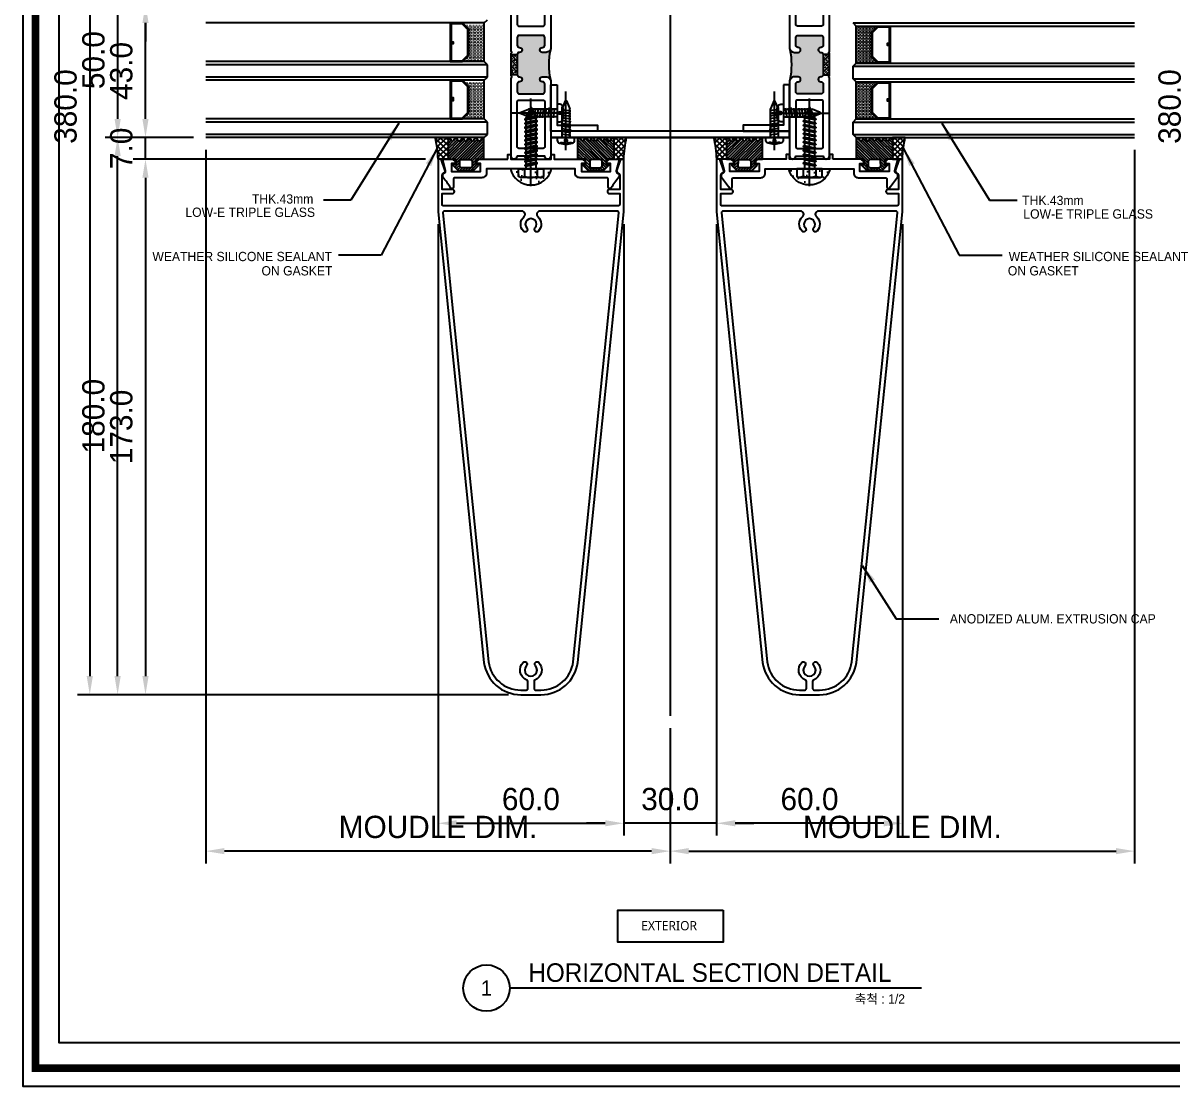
# Model space of a CAD drawing. Header units: millimetres. Extents: x 7297 to 60227, y -7497 to 19324.
# Drawn here: x 48490.3 to 48861.5, y 4641.2 to 4984.6 of the extents above; entities that cross this region are included whole.
import ezdxf
from ezdxf.enums import TextEntityAlignment as Align

# ---------------------------------------------------------------- set-up
doc = ezdxf.new("R2010")
doc.units = ezdxf.units.MM
for name, color, linetype in [('NS_COL_CYAN', 4, 'Continuous'), ('NS_COL_GREEN', 3, 'Continuous'), ('NS_COL_L-GREY', 8, 'Continuous'), ('NS_COL_RED', 1, 'Continuous'), ('NS_COL_WHITE', 7, 'Continuous'), ('NS_DIM', 1, 'Continuous'), ('NS_FORM', 7, 'Continuous'), ('NS_RIVET_SCREW', 1, 'Continuous'), ('NS_TEXT_TITLE', 141, 'Continuous')]:
    doc.layers.add(name, color=color, linetype=linetype)
doc.styles.add('Expo M', font='Expo M.ttf')
doc.styles.add('Gtx', font='', dxfattribs={"width": 0.9})
doc.styles.add('htw', font='')
doc.styles.get('Gtx').set_extended_font_data('Dotum')
doc.styles.get('htw').set_extended_font_data('NanumGothic')
doc.dimstyles.new('N-SPACE', dxfattribs={"dimscale": 4, "dimtxt": 1.8, "dimasz": 1.5, "dimexe": 1, "dimexo": 1, "dimgap": 1, "dimtad": 1, "dimtoh": 1, "dimdec": 1, "dimzin": 1, "dimdsep": 46, "dimtxsty": 'Expo M', "dimcen": 2, "dimclrd": 1, "dimclre": 1, "dimclrt": 2, "dimadec": 1, "dimazin": 0, "dimtfac": 1, "dimtdec": 1, "dimtix": 1, "dimtmove": 1, "dimatfit": 3, "dimfxl": 1, "dimtolj": 1, "dimtzin": 1, "dimarcsym": 0})
pattern_1 = [(225, (-394360.3939, 477984.9893), (0.8838834765, -0.8838834765), []), (315, (-394360.3939, 477984.9893), (0.8838834765, 0.8838834765), [])]
pattern_2 = [(360, (-1129450.6423, -1067154.9635), (0.238125, 0.47625), [0, -0.47625])]
pattern_3 = [(52.5, (66667.8417, 36682.118), (4.89413237, -0.16000313), [0, -3.8608, 0, -4.318, 0, -4.1275]), (82.5, (66667.842, 36682.118), (7.168251, 4.4952328), [0, -2.0828, 0, -3.4798, 0, -1.3335]), (122.5, (66667.8417, 36678.994), (0.01437185, 7.9099237), [0, -1.27, 0, -4.572, 0, -5.969]), (132.5, (66667.842, 36678.994), (2.2292932, 7.6355645), [0, -0.635, 0, -2.9972, 0, -3.429])]

# ---------------------------------------------------------------- blocks, each defined once
blk = doc.blocks.new('GASKET-11')
h = blk.add_hatch()
h.set_pattern_fill('ANSI31', color=256, scale=0.2, style=0)
h.set_pattern_definition([(135, (498.1268, -5375.5041), (0.449012806, 0.449012806), [])])
h.paths.add_polyline_path([(-5.79, 10.54), (-5.43, 10.76), (-5.18, 10.61), (-4.68, 9.76), (-4.34, 9.58), (-3.99, 9.75), (-3.49, 10.61), (-3.24, 10.76), (-2.99, 10.61), (-2.49, 9.76), (-2.15, 9.58), (-1.8, 9.75), (-1.3, 10.61), (-1.08, 10.76), (-0.83, 10.61), (-0.33, 9.76), (-0.01, 9.59), (0.32, 9.76), (0.82, 10.61), (1.07, 10.76), (1.29, 10.61), (1.79, 9.75), (2.14, 9.58), (2.48, 9.76), (2.98, 10.61), (3.23, 10.76), (3.48, 10.61), (3.98, 9.75), (4.33, 9.58), (4.67, 9.76), (5.17, 10.61), (5.42, 10.76), (5.78, 10.54), (5.78, 3.75), (4.2, 3.75), (3.64, 3.9), (3.3, 3.67), (3.3, 2), (4.1, 2), (4.1, 1.7), (2.69, 0.29), (2.08, 0), (-2.08, 0), (-2.67, 0.27), (-4.11, 1.7), (-4.11, 2), (-3.31, 2), (-3.31, 3.67), (-3.65, 3.9), (-4.21, 3.75), (-5.79, 3.75)])
h.paths.add_polyline_path([(-1.51, 3.6), (-1.99, 3.1), (-1.99, 1.42), (-1.53, 1), (1.54, 1), (2.01, 1.42), (2, 3.1), (1.82, 3.49), (1.5, 3.6)], flags=16)
blk.add_lwpolyline([(-4.11, 1.7), (-4.11, 2), (-3.31, 2), (-3.31, 3.67), (-3.65, 3.9), (-4.21, 3.75), (-5.79, 3.75), (-5.79, 10.54), (-5.43, 10.76), (-5.18, 10.61), (-4.68, 9.76), (-4.34, 9.58), (-3.99, 9.75), (-3.49, 10.61), (-3.24, 10.76), (-2.99, 10.61), (-2.49, 9.76), (-2.15, 9.58), (-1.8, 9.75), (-1.3, 10.61), (-1.08, 10.76), (-0.83, 10.61), (-0.33, 9.76), (-0.01, 9.59), (0.32, 9.76), (0.82, 10.61), (1.07, 10.76), (1.29, 10.61), (1.79, 9.75), (2.14, 9.58), (2.48, 9.76), (2.98, 10.61), (3.23, 10.76), (3.48, 10.61), (3.98, 9.75), (4.33, 9.58), (4.67, 9.76), (5.17, 10.61), (5.42, 10.76), (5.78, 10.54), (5.78, 3.75), (4.2, 3.75), (3.64, 3.9), (3.3, 3.67), (3.3, 2), (4.1, 2), (4.1, 1.7), (2.69, 0.29), (2.08, 0), (-2.08, 0), (-2.67, 0.27), (-4.11, 1.7)])
blk.add_lwpolyline([(1.54, 1), (2.01, 1.42), (2, 3.1), (1.82, 3.49), (1.82, 3.49), (1.5, 3.6), (-1.51, 3.6), (-1.99, 3.1), (-1.99, 1.42), (-1.53, 1)], close=True)
blk = doc.blocks.new('Screw_21')
for p, q in [((-2.8, 0), (25.6, 0)), ((2.8, 2.03), (0.38, 2.03)), ((3.71, 1.6), (2.8, 1.6)), ((3.87, 2), (4.58, -2)), ((4.02, 2), (4.73, -2)), ((5.07, 1.6), (4.21, 1.6)), ((5.23, 2), (5.94, -2)), ((5.38, 2), (6.09, -2)), ((6.43, 1.6), (5.57, 1.6)), ((6.59, 2), (7.3, -2)), ((6.74, 2), (7.45, -2)), ((7.79, 1.6), (6.93, 1.6)), ((7.95, 2), (8.66, -2)), ((8.1, 2), (8.81, -2)), ((9.15, 1.6), (8.29, 1.6)), ((9.31, 2), (10.01, -2)), ((9.46, 2), (10.16, -2)), ((10.51, 1.6), (9.65, 1.6)), ((10.67, 2), (11.37, -2)), ((10.82, 2), (11.52, -2)), ((11.87, 1.6), (11.01, 1.6)), ((12.03, 2), (12.73, -2)), ((12.18, 2), (12.88, -2)), ((13.22, 1.6), (12.37, 1.6)), ((13.39, 2), (14.09, -2)), ((13.54, 2), (14.24, -2)), ((14.58, 1.6), (13.72, 1.6)), ((14.75, 2), (15.45, -2)), ((14.9, 2), (15.6, -2)), ((15.94, 1.6), (15.08, 1.6)), ((16.11, 2), (16.81, -2)), ((16.26, 2), (16.96, -2)), ((17.3, 1.6), (16.44, 1.6)), ((17.46, 2), (18.17, -2)), ((17.61, 2), (18.32, -2)), ((18.66, 1.6), (17.8, 1.6)), ((18.82, 2), (19.53, -2)), ((18.97, 2), (19.68, -2)), ((22.8, 0), (19.16, 1.6)), ((22.8, 0), (19.84, -1.6)), ((20.26, 1.57), (20.81, -1.57)), ((20.41, 1.57), (20.96, -1.57)), ((2.8, -2.03), (0.38, -2.03)), ((4.39, -1.6), (2.8, -1.6)), ((5.75, -1.6), (4.89, -1.6)), ((7.11, -1.6), (6.25, -1.6)), ((8.47, -1.6), (7.61, -1.6)), ((9.83, -1.6), (8.97, -1.6)), ((11.19, -1.6), (10.33, -1.6)), ((12.55, -1.6), (11.69, -1.6)), ((13.9, -1.6), (13.05, -1.6)), ((15.26, -1.6), (14.4, -1.6)), ((16.62, -1.6), (15.76, -1.6)), ((17.98, -1.6), (17.12, -1.6)), ((19.34, -1.6), (18.48, -1.6))]:
    blk.add_line(p, q)
for points in [[(0, -3.4), (0, 3.4), (0.38, 4.05), (2.8, 4.05), (2.8, -4.05), (0.38, -4.05), (0, -3.4)], [(4.02, 2), (3.87, 2), (3.71, 1.6), (4.39, -1.6), (4.58, -2), (4.73, -2), (4.89, -1.6), (4.21, 1.6), (4.02, 2)], [(5.38, 2), (5.23, 2), (5.07, 1.6), (5.75, -1.6), (5.94, -2), (6.09, -2), (6.25, -1.6), (5.57, 1.6), (5.38, 2)], [(6.74, 2), (6.59, 2), (6.43, 1.6), (7.11, -1.6), (7.3, -2), (7.45, -2), (7.61, -1.6), (6.93, 1.6), (6.74, 2)], [(8.1, 2), (7.95, 2), (7.79, 1.6), (8.47, -1.6), (8.66, -2), (8.81, -2), (8.97, -1.6), (8.29, 1.6), (8.1, 2)], [(9.46, 2), (9.31, 2), (9.15, 1.6), (9.83, -1.6), (10.01, -2), (10.16, -2), (10.33, -1.6), (9.65, 1.6), (9.46, 2)], [(10.82, 2), (10.67, 2), (10.51, 1.6), (11.19, -1.6), (11.37, -2), (11.52, -2), (11.69, -1.6), (11.01, 1.6), (10.82, 2)], [(12.18, 2), (12.03, 2), (11.87, 1.6), (12.55, -1.6), (12.73, -2), (12.88, -2), (13.05, -1.6), (12.37, 1.6), (12.18, 2)], [(13.54, 2), (13.39, 2), (13.22, 1.6), (13.9, -1.6), (14.09, -2), (14.24, -2), (14.4, -1.6), (13.72, 1.6), (13.54, 2)], [(14.9, 2), (14.75, 2), (14.58, 1.6), (15.26, -1.6), (15.45, -2), (15.6, -2), (15.76, -1.6), (15.08, 1.6), (14.9, 2)], [(16.26, 2), (16.11, 2), (15.94, 1.6), (16.62, -1.6), (16.81, -2), (16.96, -2), (17.12, -1.6), (16.44, 1.6), (16.26, 2)], [(17.61, 2), (17.46, 2), (17.3, 1.6), (17.98, -1.6), (18.17, -2), (18.32, -2), (18.48, -1.6), (17.8, 1.6), (17.61, 2)], [(18.97, 2), (18.82, 2), (18.66, 1.6), (19.34, -1.6), (19.53, -2), (19.68, -2), (19.84, -1.6), (19.16, 1.6), (18.97, 2)], [(20.41, 1.57), (20.26, 1.57), (20.17, 1.17), (20.66, -1.17), (20.81, -1.57), (20.96, -1.57), (21.06, -1.17), (20.56, 1.17), (20.41, 1.57)]]:
    blk.add_lwpolyline(points)
for centre, radius, start, end in [((2.71, 3.4), 2.71, 179.9947, 210.5371), ((5.65, 0), 5.65, 159.0019, 200.9981), ((2.71, -3.4), 2.71, 149.4629, 180.0053)]:
    blk.add_arc(centre, radius, start, end)
blk = doc.blocks.new('*D483')
at = {"layer": 'NS_DIM', "color": 1, "lineweight": -2, "transparency": 16777216}
for p, q in [((48545.4, 4997.56), (48516.9, 4997.56)), ((48520.9, 4991.56), (48520.9, 4953.56)), ((48545.4, 4947.56), (48516.9, 4947.56))]:
    blk.add_line(p, q, dxfattribs=at)
at = {"layer": 'NS_DIM', "color": 1, "transparency": 16777216}
for points in [[(48519.9, 4991.56), (48521.9, 4991.56), (48520.9, 4997.56)], [(48519.9, 4953.56), (48521.9, 4953.56), (48520.9, 4947.56)]]:
    blk.add_solid(points, dxfattribs=at)
at = {"layer": 'NS_DIM', "color": 2, "transparency": 16777216, "insert": (48513.12, 4972.56), "char_height": 7.2, "attachment_point": 5, "rotation": 90, "style": 'Expo M'}
blk.add_mtext('\\A1;50.0', dxfattribs=at)
blk = doc.blocks.new('*D482')
at = {"layer": 'NS_DIM', "color": 1, "lineweight": -2, "transparency": 16777216}
for p, q in [((48529.9, 5003.56), (48529.9, 5009.56)), ((48545.4, 4997.56), (48525.9, 4997.56)), ((48529.9, 4997.56), (48529.9, 4990.56)), ((48545.4, 4990.56), (48525.9, 4990.56)), ((48529.9, 4984.56), (48529.9, 4978.56))]:
    blk.add_line(p, q, dxfattribs=at)
at = {"layer": 'NS_DIM', "color": 1, "transparency": 16777216}
for points in [[(48528.9, 5003.56), (48530.9, 5003.56), (48529.9, 4997.56)], [(48528.9, 4984.56), (48530.9, 4984.56), (48529.9, 4990.56)]]:
    blk.add_solid(points, dxfattribs=at)
at = {"layer": 'NS_DIM', "color": 2, "transparency": 16777216, "insert": (48522.12, 4994.06), "char_height": 7.2, "attachment_point": 5, "rotation": 90, "style": 'Expo M'}
blk.add_mtext('\\A1;7.0', dxfattribs=at)
blk = doc.blocks.new('*D478')
at = {"layer": 'NS_DIM', "color": 1, "lineweight": -2, "transparency": 16777216}
for p, q in [((48529.9, 4953.56), (48529.9, 4959.56)), ((48545.4, 4947.56), (48525.9, 4947.56)), ((48529.9, 4940.56), (48529.9, 4947.56)), ((48620.4, 4940.56), (48525.9, 4940.56)), ((48529.9, 4934.56), (48529.9, 4928.56))]:
    blk.add_line(p, q, dxfattribs=at)
at = {"layer": 'NS_DIM', "color": 1, "transparency": 16777216}
for points in [[(48528.9, 4953.56), (48530.9, 4953.56), (48529.9, 4947.56)], [(48528.9, 4934.56), (48530.9, 4934.56), (48529.9, 4940.56)]]:
    blk.add_solid(points, dxfattribs=at)
at = {"layer": 'NS_DIM', "color": 2, "transparency": 16777216, "insert": (48522.12, 4944.06), "char_height": 7.2, "attachment_point": 5, "rotation": 90, "style": 'Expo M'}
blk.add_mtext('\\A1;7.0', dxfattribs=at)
blk = doc.blocks.new('*D477')
at = {"layer": 'NS_DIM', "color": 1, "lineweight": -2, "transparency": 16777216}
for p, q in [((48545.4, 4990.56), (48525.9, 4990.56)), ((48529.9, 4953.56), (48529.9, 4984.56)), ((48545.4, 4947.56), (48525.9, 4947.56))]:
    blk.add_line(p, q, dxfattribs=at)
at = {"layer": 'NS_DIM', "color": 1, "transparency": 16777216}
for points in [[(48528.9, 4984.56), (48530.9, 4984.56), (48529.9, 4990.56)], [(48528.9, 4953.56), (48530.9, 4953.56), (48529.9, 4947.56)]]:
    blk.add_solid(points, dxfattribs=at)
at = {"layer": 'NS_DIM', "color": 2, "transparency": 16777216, "insert": (48522.12, 4969.06), "char_height": 7.2, "attachment_point": 5, "rotation": 90, "style": 'Expo M'}
blk.add_mtext('\\A1;43.0', dxfattribs=at)
blk = doc.blocks.new('*D476')
at = {"layer": 'NS_DIM', "color": 1, "lineweight": -2, "transparency": 16777216}
for p, q in [((48620.4, 4940.56), (48525.9, 4940.56)), ((48529.9, 4934.56), (48529.9, 4773.56)), ((48647.14, 4767.56), (48525.9, 4767.56))]:
    blk.add_line(p, q, dxfattribs=at)
at = {"layer": 'NS_DIM', "color": 1, "transparency": 16777216}
for points in [[(48528.9, 4934.56), (48530.9, 4934.56), (48529.9, 4940.56)], [(48528.9, 4773.56), (48530.9, 4773.56), (48529.9, 4767.56)]]:
    blk.add_solid(points, dxfattribs=at)
at = {"layer": 'NS_DIM', "color": 2, "transparency": 16777216, "insert": (48522.12, 4854.06), "char_height": 7.2, "attachment_point": 5, "rotation": 90, "style": 'Expo M'}
blk.add_mtext('\\A1;173.0', dxfattribs=at)
blk = doc.blocks.new('*D475')
at = {"layer": 'NS_DIM', "color": 1, "lineweight": -2, "transparency": 16777216}
for p, q in [((48545.4, 4947.56), (48516.9, 4947.56)), ((48520.9, 4773.56), (48520.9, 4941.56)), ((48647.14, 4767.56), (48516.9, 4767.56))]:
    blk.add_line(p, q, dxfattribs=at)
at = {"layer": 'NS_DIM', "color": 1, "transparency": 16777216}
for points in [[(48519.9, 4941.56), (48521.9, 4941.56), (48520.9, 4947.56)], [(48519.9, 4773.56), (48521.9, 4773.56), (48520.9, 4767.56)]]:
    blk.add_solid(points, dxfattribs=at)
at = {"layer": 'NS_DIM', "color": 2, "transparency": 16777216, "insert": (48513.11, 4857.56), "char_height": 7.2, "attachment_point": 5, "rotation": 90, "style": 'Expo M'}
blk.add_mtext('\\A1;180.0', dxfattribs=at)
blk = doc.blocks.new('*D474')
at = {"layer": 'NS_DIM', "color": 1, "lineweight": -2, "transparency": 16777216}
for p, q in [((48665.4, 5147.56), (48507.9, 5147.56)), ((48511.9, 5141.56), (48511.9, 4773.56)), ((48647.14, 4767.56), (48507.9, 4767.56))]:
    blk.add_line(p, q, dxfattribs=at)
at = {"layer": 'NS_DIM', "color": 1, "transparency": 16777216}
for points in [[(48510.9, 5141.56), (48512.9, 5141.56), (48511.9, 5147.56)], [(48510.9, 4773.56), (48512.9, 4773.56), (48511.9, 4767.56)]]:
    blk.add_solid(points, dxfattribs=at)
at = {"layer": 'NS_DIM', "color": 2, "transparency": 16777216, "insert": (48504.11, 4957.56), "char_height": 7.2, "attachment_point": 5, "rotation": 90, "style": 'Expo M'}
blk.add_mtext('\\A1;380.0', dxfattribs=at)
blk = doc.blocks.new('*D471')
at = {"layer": 'NS_DIM', "color": 1, "lineweight": -2, "transparency": 16777216}
for p, q in [((48624.4, 4919.56), (48624.4, 4722.03)), ((48684.4, 4919.56), (48684.4, 4722.03)), ((48630.4, 4726.03), (48678.4, 4726.03))]:
    blk.add_line(p, q, dxfattribs=at)
at = {"layer": 'NS_DIM', "color": 1, "transparency": 16777216}
for points in [[(48630.4, 4727.03), (48630.4, 4725.03), (48624.4, 4726.03)], [(48678.4, 4727.03), (48678.4, 4725.03), (48684.4, 4726.03)]]:
    blk.add_solid(points, dxfattribs=at)
at = {"layer": 'NS_DIM', "color": 2, "transparency": 16777216, "insert": (48654.4, 4733.81), "char_height": 7.2, "attachment_point": 5, "style": 'Expo M'}
blk.add_mtext('\\A1;60.0', dxfattribs=at)
blk = doc.blocks.new('*D470')
at = {"layer": 'NS_DIM', "color": 1, "lineweight": -2, "transparency": 16777216}
for p, q in [((48684.4, 4919.56), (48684.4, 4722.03)), ((48714.4, 4919.56), (48714.4, 4722.03)), ((48678.4, 4726.03), (48672.4, 4726.03)), ((48714.4, 4726.03), (48684.4, 4726.03)), ((48720.4, 4726.03), (48726.4, 4726.03))]:
    blk.add_line(p, q, dxfattribs=at)
at = {"layer": 'NS_DIM', "color": 1, "transparency": 16777216}
for points in [[(48678.4, 4727.03), (48678.4, 4725.03), (48684.4, 4726.03)], [(48720.4, 4727.03), (48720.4, 4725.03), (48714.4, 4726.03)]]:
    blk.add_solid(points, dxfattribs=at)
at = {"layer": 'NS_DIM', "color": 2, "transparency": 16777216, "insert": (48699.4, 4733.81), "char_height": 7.2, "attachment_point": 5, "style": 'Expo M'}
blk.add_mtext('\\A1;30.0', dxfattribs=at)
blk = doc.blocks.new('*D469')
at = {"layer": 'NS_DIM', "color": 1, "lineweight": -2, "transparency": 16777216}
for p, q in [((48714.4, 4919.56), (48714.4, 4722.03)), ((48774.4, 4919.56), (48774.4, 4722.03)), ((48768.4, 4726.03), (48720.4, 4726.03))]:
    blk.add_line(p, q, dxfattribs=at)
at = {"layer": 'NS_DIM', "color": 1, "transparency": 16777216}
for points in [[(48720.4, 4727.03), (48720.4, 4725.03), (48714.4, 4726.03)], [(48768.4, 4727.03), (48768.4, 4725.03), (48774.4, 4726.03)]]:
    blk.add_solid(points, dxfattribs=at)
at = {"layer": 'NS_DIM', "color": 2, "transparency": 16777216, "insert": (48744.4, 4733.81), "char_height": 7.2, "attachment_point": 5, "style": 'Expo M'}
blk.add_mtext('\\A1;60.0', dxfattribs=at)
blk = doc.blocks.new('*D468')
at = {"layer": 'NS_DIM', "color": 1, "lineweight": -2, "transparency": 16777216}
for p, q in [((48849.4, 4943.56), (48849.4, 4713.03)), ((48699.4, 4756.76), (48699.4, 4713.03)), ((48705.4, 4717.03), (48843.4, 4717.03))]:
    blk.add_line(p, q, dxfattribs=at)
at = {"layer": 'NS_DIM', "color": 1, "transparency": 16777216}
for points in [[(48705.4, 4718.03), (48705.4, 4716.03), (48699.4, 4717.03)], [(48843.4, 4718.03), (48843.4, 4716.03), (48849.4, 4717.03)]]:
    blk.add_solid(points, dxfattribs=at)
at = {"layer": 'NS_DIM', "color": 2, "transparency": 16777216, "insert": (48774.4, 4724.81), "char_height": 7.2, "attachment_point": 5, "style": 'Expo M'}
blk.add_mtext('\\A1;MOUDLE DIM.', dxfattribs=at)
blk = doc.blocks.new('*D467')
at = {"layer": 'NS_DIM', "color": 1, "lineweight": -2, "transparency": 16777216}
for p, q in [((48549.4, 4943.56), (48549.4, 4713.03)), ((48699.4, 4756.76), (48699.4, 4713.03)), ((48693.4, 4717.03), (48555.4, 4717.03))]:
    blk.add_line(p, q, dxfattribs=at)
at = {"layer": 'NS_DIM', "color": 1, "transparency": 16777216}
for points in [[(48555.4, 4718.03), (48555.4, 4716.03), (48549.4, 4717.03)], [(48693.4, 4718.03), (48693.4, 4716.03), (48699.4, 4717.03)]]:
    blk.add_solid(points, dxfattribs=at)
at = {"layer": 'NS_DIM', "color": 2, "transparency": 16777216, "insert": (48624.4, 4724.81), "char_height": 7.2, "attachment_point": 5, "style": 'Expo M'}
blk.add_mtext('\\A1;MOUDLE DIM.', dxfattribs=at)
blk = doc.blocks.new('*D455')
at = {"layer": 'NS_DIM', "color": 1, "lineweight": -2, "transparency": 16777216}
for p, q in [((49022.03, 5147.56), (48864.53, 5147.56)), ((48868.53, 5141.56), (48868.53, 4773.56)), ((49003.78, 4767.56), (48864.53, 4767.56))]:
    blk.add_line(p, q, dxfattribs=at)
at = {"layer": 'NS_DIM', "color": 1, "transparency": 16777216}
for points in [[(48867.53, 5141.56), (48869.53, 5141.56), (48868.53, 5147.56)], [(48867.53, 4773.56), (48869.53, 4773.56), (48868.53, 4767.56)]]:
    blk.add_solid(points, dxfattribs=at)
at = {"layer": 'NS_DIM', "color": 2, "transparency": 16777216, "insert": (48860.75, 4957.56), "char_height": 7.2, "attachment_point": 5, "rotation": 90, "style": 'Expo M'}
blk.add_mtext('\\A1;380.0', dxfattribs=at)
blk = doc.blocks.new('regerg')
for p, q in [((2563358.35, 383078.11, -58.73), (2563328.07, 383078.11, -58.73)), ((2563337.27, 383080.61, -58.73), (2563337.97, 383075.61, -58.73)), ((2563338.67, 383080.61, -58.73), (2563339.37, 383075.61, -58.73)), ((2563340.07, 383080.61, -58.73), (2563340.77, 383075.61, -58.73)), ((2563341.54, 383080.61, -58.73), (2563342.24, 383075.61, -58.73)), ((2563342.94, 383080.61, -58.73), (2563343.64, 383075.61, -58.73)), ((2563344.34, 383080.61, -58.73), (2563345.04, 383075.61, -58.73)), ((2563345.74, 383080.61, -58.73), (2563346.44, 383075.61, -58.73)), ((2563347.17, 383080.33, -58.73), (2563347.87, 383075.33, -58.73)), ((2563348.54, 383080.61, -58.73), (2563349.24, 383075.61, -58.73)), ((2563349.94, 383080.61, -58.73), (2563350.64, 383075.61, -58.73)), ((2563351.84, 383076.11, -58.73), (2563336.98, 383076.11, -58.73))]:
    blk.add_line(p, q)
at = {"elevation": -58.73}
blk.add_lwpolyline([(2563351.84, 383080.11), (2563336.98, 383080.11), (2563332.82, 383078.38, 0.668179), (2563332.82, 383077.83), (2563336.98, 383076.11)], format="xyb", dxfattribs=at)
blk.add_lwpolyline([(2563353.17, 383073.61), (2563351.84, 383073.61), (2563351.84, 383082.61), (2563353.17, 383082.61, -0.336479), (2563354.78, 383081.38, -0.138717), (2563354.78, 383074.83, -0.336479)], format="xyb", close=True, dxfattribs=at)
blk.add_lwpolyline([(2563354.78, 383081.38), (2563354.52, 383081.09), (2563354.4, 383080.77), (2563354.38, 383080.42), (2563354.42, 383080.07), (2563354.5, 383079.73), (2563354.59, 383079.42), (2563354.65, 383079.15), (2563354.66, 383078.95), (2563354.58, 383078.82), (2563354.43, 383078.76), (2563354.22, 383078.73), (2563353.98, 383078.74), (2563353.72, 383078.76), (2563353.45, 383078.77), (2563353.2, 383078.76), (2563352.98, 383078.71), (2563352.81, 383078.61), (2563352.68, 383078.47), (2563352.61, 383078.29), (2563352.58, 383078.11), (2563352.61, 383077.92), (2563352.68, 383077.75), (2563352.81, 383077.6), (2563352.98, 383077.5), (2563353.2, 383077.45), (2563353.45, 383077.44), (2563353.72, 383077.45), (2563353.98, 383077.47), (2563354.22, 383077.48), (2563354.43, 383077.46), (2563354.58, 383077.39), (2563354.66, 383077.26), (2563354.65, 383077.06), (2563354.59, 383076.79), (2563354.5, 383076.48), (2563354.42, 383076.14), (2563354.38, 383075.79), (2563354.4, 383075.44), (2563354.52, 383075.12), (2563354.78, 383074.83)])
blk = doc.blocks.new('AL-TEMPLATE')
at = {"color": 7, "ltscale": 2}
blk.add_lwpolyline([(1972.34, 1515.25), (1972.34, 921.25), (2812.34, 921.25), (2812.34, 1515.25)], close=True, dxfattribs=at)
at = {"color": 8, "const_width": 2.5}
blk.add_lwpolyline([(1976.34, 1509.45), (2808.34, 1509.45), (2808.34, 927.05), (1976.34, 927.05)], close=True, dxfattribs=at)
at = {"color": 9}
blk.add_lwpolyline([(1984.07, 1501.32), (2709.08, 1501.32), (2709.08, 935.18), (1984.07, 935.18)], close=True, dxfattribs=at)

msp = doc.modelspace()

# ---------------------------------------------------------------- hatches: boundary and pattern name
at = {"layer": 'NS_COL_L-GREY'}
h = msp.add_hatch(dxfattribs=at)
h.set_pattern_fill('DOTS', color=256, scale=0.3, style=0)
h.set_pattern_definition([(360, (-1129450.6423, -1067136.4635), (0.238125, 0.47625), [0, -0.47625])])
h.paths.add_polyline_path([(48639.34, 4984.06), (48632.34, 4984.06), (48634.34, 4982.06), (48634.34, 4974.06), (48632.34, 4972.06), (48639.34, 4972.06)])
h = msp.add_hatch(dxfattribs=at)
h.set_pattern_fill('DOTS', color=256, scale=0.3, style=0)
h.set_pattern_definition([(360, (-1129450.6423, -1067136.9635), (0.238125, 0.47625), [0, -0.47625])])
h.paths.add_polyline_path([(48759.46, 4983.56), (48766.46, 4983.56), (48764.46, 4981.56), (48764.46, 4973.56), (48766.46, 4971.56), (48759.46, 4971.56)])
h = msp.add_hatch(dxfattribs=at)
h.set_pattern_fill('DOTS', color=256, scale=0.3, style=0)
h.set_pattern_definition(pattern_2)
h.paths.add_polyline_path([(48639.34, 4965.56), (48632.34, 4965.56), (48634.34, 4963.56), (48634.34, 4955.56), (48632.34, 4953.56), (48639.34, 4953.56)])
h = msp.add_hatch(dxfattribs=at)
h.set_pattern_fill('DOTS', color=256, scale=0.3, style=0)
h.set_pattern_definition(pattern_2)
h.paths.add_polyline_path([(48759.46, 4965.56), (48766.46, 4965.56), (48764.46, 4963.56), (48764.46, 4955.56), (48766.46, 4953.56), (48759.46, 4953.56)])
h = msp.add_hatch(dxfattribs=at)
h.set_pattern_fill('ANSI37', color=256, scale=10, angle=180, style=0)
h.set_pattern_definition(pattern_1)
edge = h.paths.add_edge_path()
edge.add_line((48623.47, 4947.56), (48627.63, 4947.56))
edge.add_line((48627.63, 4947.56), (48627.63, 4940.56))
edge.add_line((48627.63, 4940.56), (48624.42, 4940.56))
edge.add_arc((48586.09, 4938.93), 38.36, 2.4239, 12.9901)
h = msp.add_hatch(dxfattribs=at)
h.set_pattern_fill('ANSI37', color=256, scale=10, angle=180, style=0)
h.set_pattern_definition(pattern_1)
edge = h.paths.add_edge_path()
edge.add_line((48685.33, 4947.56), (48681.16, 4947.56))
edge.add_line((48681.16, 4947.56), (48681.16, 4940.56))
edge.add_line((48681.16, 4940.56), (48684.38, 4940.56))
edge.add_arc((48722.7, 4938.93), 38.36, 167.0099, 177.5761, ccw=False)
h = msp.add_hatch(dxfattribs=at)
h.set_pattern_fill('ANSI37', color=256, scale=10, angle=180, style=0)
h.set_pattern_definition(pattern_1)
edge = h.paths.add_edge_path()
edge.add_line((48713.47, 4947.56), (48717.63, 4947.56))
edge.add_line((48717.63, 4947.56), (48717.63, 4940.56))
edge.add_line((48717.63, 4940.56), (48714.42, 4940.56))
edge.add_arc((48676.09, 4938.93), 38.36, 2.4239, 12.9901)
h = msp.add_hatch(dxfattribs=at)
h.set_pattern_fill('ANSI37', color=256, scale=10, angle=180, style=0)
h.set_pattern_definition(pattern_1)
edge = h.paths.add_edge_path()
edge.add_line((48775.33, 4947.56), (48771.16, 4947.56))
edge.add_line((48771.16, 4947.56), (48771.16, 4940.56))
edge.add_line((48771.16, 4940.56), (48774.38, 4940.56))
edge.add_arc((48812.7, 4938.93), 38.36, 167.0099, 177.5761, ccw=False)
h = msp.add_hatch(dxfattribs=at)
h.set_pattern_fill('AR-SAND', color=256, scale=0.1, angle=90, style=0)
h.set_pattern_definition(pattern_3)
edge = h.paths.add_edge_path()
edge.add_arc((48654.44, 4939.1), 6.88, 194.2336, 345.7664)
edge.add_line((48661.1, 4937.41), (48647.77, 4937.41))
h = msp.add_hatch(dxfattribs=at)
h.set_pattern_fill('AR-SAND', color=256, scale=0.1, angle=90, style=0)
h.set_pattern_definition(pattern_3)
edge = h.paths.add_edge_path()
edge.add_arc((48744.36, 4939.1), 6.88, 194.2336, 345.7664, ccw=False)
edge.add_line((48737.69, 4937.41), (48751.02, 4937.41))
at = {"layer": 'NS_COL_WHITE'}
h = msp.add_hatch(color=256, dxfattribs=at)
h.dxf.hatch_style = 1
h.paths.add_polyline_path([(48649.98, 4974.37, -0.414214), (48650.68, 4975.07), (48650.76, 4975.07, 1), (48650.76, 4976.64), (48650.68, 4976.64, -0.414214), (48649.98, 4977.34), (48649.98, 4979.86, -0.414214), (48650.68, 4980.56), (48658.16, 4980.56, -0.414214), (48658.86, 4979.86), (48658.86, 4977.34, -0.414214), (48658.16, 4976.64), (48658.07, 4976.64, 1), (48658.07, 4975.07), (48659.29, 4975.07, 0.278644), (48660.68, 4975.91, 0.112701), (48660.68, 4966.31, 0.278644), (48659.29, 4967.15), (48658.07, 4967.15, 1), (48658.07, 4965.58), (48658.16, 4965.58, -0.414214), (48658.86, 4964.88), (48658.86, 4962.36, -0.414214), (48658.16, 4961.66), (48650.68, 4961.66, -0.414214), (48649.98, 4962.36), (48649.98, 4964.88, -0.414214), (48650.68, 4965.58), (48650.76, 4965.58, 1), (48650.76, 4967.15), (48650.68, 4967.15, -0.414214), (48649.98, 4967.85)])
h = msp.add_hatch(color=256, dxfattribs=at)
h.dxf.hatch_style = 1
h.paths.add_polyline_path([(48748.82, 4974.37, 0.414214), (48748.12, 4975.07), (48748.03, 4975.07, -1), (48748.03, 4976.64), (48748.12, 4976.64, 0.414214), (48748.82, 4977.34), (48748.82, 4979.86, 0.414214), (48748.12, 4980.56), (48740.64, 4980.56, 0.414214), (48739.94, 4979.86), (48739.94, 4977.34, 0.414214), (48740.64, 4976.64), (48740.72, 4976.64, -1), (48740.72, 4975.07), (48739.51, 4975.07, -0.278644), (48738.12, 4975.91, -0.112701), (48738.12, 4966.31, -0.278644), (48739.51, 4967.15), (48740.72, 4967.15, -1), (48740.72, 4965.58), (48740.64, 4965.58, 0.414214), (48739.94, 4964.88), (48739.94, 4962.36, 0.414214), (48740.64, 4961.66), (48748.12, 4961.66, 0.414214), (48748.82, 4962.36), (48748.82, 4964.88, 0.414214), (48748.12, 4965.58), (48748.03, 4965.58, -1), (48748.03, 4967.15), (48748.12, 4967.15, 0.414214), (48748.82, 4967.85)])

# ---------------------------------------------------------------- linework, layer by layer
at = {"layer": 'NS_COL_CYAN'}
for p, q in [((48639.34, 4984.56), (48640.34, 4985.56)), ((48639.34, 4984.56), (48549.4, 4984.56)), ((48639.34, 4972.06), (48639.34, 4984.56)), ((48759.46, 4983.56), (48758.46, 4984.56)), ((48759.46, 4971.56), (48759.46, 4983.56)), ((48759.46, 4983.56), (48849.4, 4983.56)), ((48639.34, 4972.06), (48549.4, 4972.06)), ((48640.34, 4971.06), (48639.34, 4972.06)), ((48640.34, 4967.06), (48640.34, 4971.06)), ((48758.46, 4970.56), (48759.46, 4971.56)), ((48758.46, 4966.56), (48758.46, 4970.56)), ((48759.46, 4971.56), (48849.4, 4971.56)), ((48639.34, 4966.06), (48640.34, 4967.06)), ((48759.46, 4965.56), (48758.46, 4966.56)), ((48639.34, 4966.06), (48549.4, 4966.06)), ((48639.34, 4953.56), (48639.34, 4966.06)), ((48759.46, 4953.56), (48759.46, 4965.56)), ((48759.46, 4965.56), (48849.4, 4965.56)), ((48639.34, 4953.56), (48549.4, 4953.56)), ((48640.34, 4952.56), (48639.34, 4953.56)), ((48640.34, 4948.56), (48640.34, 4952.56)), ((48758.46, 4952.56), (48759.46, 4953.56)), ((48758.46, 4948.56), (48758.46, 4952.56)), ((48759.46, 4953.56), (48849.4, 4953.56)), ((48639.34, 4947.56), (48640.34, 4948.56)), ((48759.46, 4947.56), (48758.46, 4948.56)), ((48639.34, 4947.56), (48549.4, 4947.56)), ((48759.46, 4947.56), (48849.4, 4947.56))]:
    msp.add_line(p, q, dxfattribs=at)
for points in [[(48632.34, 4984.56), (48628.34, 4984.56), (48628.34, 4972.06), (48632.34, 4972.06), (48634.34, 4974.06), (48634.34, 4982.56)], [(48766.46, 4983.56), (48770.46, 4983.56), (48770.46, 4971.56), (48766.46, 4971.56), (48764.46, 4973.56), (48764.46, 4981.56)], [(48632.34, 4966.06), (48628.34, 4966.06), (48628.34, 4953.56), (48632.34, 4953.56), (48634.34, 4955.56), (48634.34, 4964.06)], [(48766.46, 4965.56), (48770.46, 4965.56), (48770.46, 4953.56), (48766.46, 4953.56), (48764.46, 4955.56), (48764.46, 4963.56)]]:
    msp.add_lwpolyline(points, close=True, dxfattribs=at)
for points in [[(48628.64, 4978.46), (48629.34, 4978.46), (48629.34, 4977.86), (48628.64, 4977.86), (48628.64, 4972.36), (48632.22, 4972.36), (48634.04, 4974.18), (48634.04, 4982.43), (48632.22, 4984.26), (48628.64, 4984.26), (48628.64, 4978.26), (48629.14, 4978.26), (48629.14, 4978.06), (48628.34, 4978.06)], [(48770.16, 4977.96), (48769.46, 4977.96), (48769.46, 4977.36), (48770.16, 4977.36), (48770.16, 4971.86), (48766.58, 4971.86), (48764.76, 4973.68), (48764.76, 4981.43), (48766.58, 4983.26), (48770.16, 4983.26), (48770.16, 4977.76), (48769.66, 4977.76), (48769.66, 4977.56), (48770.46, 4977.56)], [(48628.64, 4960.46), (48629.34, 4960.46), (48629.34, 4959.36), (48628.64, 4959.36), (48628.64, 4953.86), (48632.22, 4953.86), (48634.04, 4955.68), (48634.04, 4963.93), (48632.22, 4965.76), (48628.64, 4965.76), (48628.64, 4959.76), (48629.14, 4959.76), (48629.14, 4959.56), (48628.34, 4959.56)], [(48770.16, 4959.96), (48769.46, 4959.96), (48769.46, 4959.36), (48770.16, 4959.36), (48770.16, 4953.86), (48766.58, 4953.86), (48764.76, 4955.68), (48764.76, 4963.43), (48766.58, 4965.26), (48770.16, 4965.26), (48770.16, 4959.76), (48769.66, 4959.76), (48769.66, 4959.56), (48770.46, 4959.56)]]:
    msp.add_lwpolyline(points, dxfattribs=at)
at = {"layer": 'NS_COL_GREEN', "ltscale": 0.5}
for points in [[(48625.7, 4935.41, -0.331679), (48626.2, 4936.09, 0.331679), (48626.7, 4936.76), (48625.46, 4940.56), (48624.4, 4940.56), (48624.4, 4923.56), (48639.24, 4778.01, 0.37695), (48651.14, 4767.56), (48657.65, 4767.56, 0.376949), (48669.55, 4778.01), (48684.4, 4923.56), (48684.4, 4940.56), (48683.33, 4940.56), (48682.1, 4936.76, 0.331679), (48682.6, 4936.09, -0.331679), (48683.1, 4935.41), (48683.1, 4930.76), (48679.75, 4930.76, 1), (48679.75, 4929.46), (48683.1, 4929.46), (48683.1, 4925.96, -0.414214), (48682.6, 4925.46), (48626.2, 4925.46, -0.414214), (48625.7, 4925.96), (48625.7, 4929.46), (48629.05, 4929.46, 1.000019), (48629.05, 4930.76), (48625.7, 4930.76)], [(48715.7, 4935.41, -0.331679), (48716.2, 4936.09, 0.331679), (48716.7, 4936.76), (48715.46, 4940.56), (48714.4, 4940.56), (48714.4, 4923.56), (48729.24, 4778.01, 0.37695), (48741.14, 4767.56), (48747.65, 4767.56, 0.376949), (48759.55, 4778.01), (48774.4, 4923.56), (48774.4, 4940.56), (48773.33, 4940.56), (48772.1, 4936.76, 0.331679), (48772.6, 4936.09, -0.331679), (48773.1, 4935.41), (48773.1, 4930.76), (48769.75, 4930.76, 1), (48769.75, 4929.46), (48773.1, 4929.46), (48773.1, 4925.96, -0.414214), (48772.6, 4925.46), (48716.2, 4925.46, -0.414214), (48715.7, 4925.96), (48715.7, 4929.46), (48719.05, 4929.46, 1.000019), (48719.05, 4930.76), (48715.7, 4930.76)], [(48653.4, 4769.56), (48653.4, 4771.85, 0.305615), (48653.09, 4772.31, -0.532544), (48651.89, 4777.99, -1), (48652.96, 4776.95, 2.365798), (48655.83, 4776.95, -1), (48656.91, 4777.99, -0.532544), (48655.71, 4772.31, 0.305615), (48655.4, 4771.85), (48655.4, 4769.56, 0.414214), (48655.9, 4769.06), (48657.65, 4769.06, 0.376949), (48668.07, 4778.21), (48682.84, 4923.19, 0.452486), (48682.34, 4923.76), (48657.27, 4923.76, 0.687854), (48656.6, 4922.01, -0.419256), (48656.82, 4917.31, -1), (48655.72, 4918.33, 2.294112), (48653.08, 4918.33, -1), (48651.98, 4917.31, -0.419256), (48652.19, 4922.01, 0.687854), (48651.53, 4923.76), (48626.45, 4923.76, 0.452486), (48625.96, 4923.19), (48640.73, 4778.21, 0.37695), (48651.14, 4769.06), (48652.9, 4769.06, 0.414214)], [(48743.4, 4769.56), (48743.4, 4771.85, 0.305615), (48743.09, 4772.31, -0.532544), (48741.89, 4777.99, -1), (48742.96, 4776.95, 2.365798), (48745.83, 4776.95, -1), (48746.91, 4777.99, -0.532544), (48745.71, 4772.31, 0.305615), (48745.4, 4771.85), (48745.4, 4769.56, 0.414214), (48745.9, 4769.06), (48747.65, 4769.06, 0.376949), (48758.07, 4778.21), (48772.84, 4923.19, 0.452486), (48772.34, 4923.76), (48747.27, 4923.76, 0.687854), (48746.6, 4922.01, -0.419256), (48746.82, 4917.31, -1), (48745.72, 4918.33, 2.294112), (48743.08, 4918.33, -1), (48741.98, 4917.31, -0.419256), (48742.19, 4922.01, 0.687854), (48741.53, 4923.76), (48716.45, 4923.76, 0.452486), (48715.96, 4923.19), (48730.73, 4778.21, 0.37695), (48741.14, 4769.06), (48742.9, 4769.06, 0.414214)]]:
    msp.add_lwpolyline(points, format="xyb", close=True, dxfattribs=at)
at = {"layer": 'NS_COL_L-GREY'}
for p, q in [((48699.4, 5170.66), (48699.4, 4760.76)), ((48758.54, 4984.56), (48849.4, 4984.56)), ((48640.26, 4971.06), (48549.4, 4971.06)), ((48758.54, 4970.56), (48849.4, 4970.56)), ((48640.26, 4967.06), (48549.4, 4967.06)), ((48758.54, 4966.56), (48849.4, 4966.56)), ((48640.26, 4952.56), (48549.4, 4952.56)), ((48758.54, 4952.56), (48849.4, 4952.56)), ((48640.26, 4948.56), (48549.4, 4948.56)), ((48758.54, 4948.56), (48849.4, 4948.56)), ((48737.94, 4947.56), (48660.86, 4947.56))]:
    msp.add_line(p, q, dxfattribs=at)
for points in [[(48649.98, 4999.76), (48649.98, 4984.06, 0.414214), (48650.48, 4983.56), (48658.36, 4983.56, 0.414214), (48658.86, 4984.06), (48658.86, 4999.76, -0.414214)], [(48748.82, 4999.76), (48748.82, 4984.06, -0.414214), (48748.32, 4983.56), (48740.44, 4983.56, -0.414214), (48739.94, 4984.06), (48739.94, 4999.76, 0.414214)], [(48649.98, 4967.85, 0.414214), (48650.68, 4967.15), (48650.76, 4967.15, -1), (48650.76, 4965.58), (48650.68, 4965.58, 0.414214), (48649.98, 4964.88), (48649.98, 4962.36, 0.414214), (48650.68, 4961.66), (48658.16, 4961.66, 0.414214), (48658.86, 4962.36), (48658.86, 4964.88, 0.414214), (48658.16, 4965.58), (48658.07, 4965.58, -1), (48658.07, 4967.15), (48659.29, 4967.15, -0.414214), (48660.86, 4965.58), (48660.86, 4941.56, -1), (48658.86, 4941.56), (48649.98, 4941.56, -1), (48647.98, 4941.56), (48647.98, 4966.85), (48648.28, 4967.15), (48647.98, 4967.45), (48647.98, 4974.77), (48648.28, 4975.07), (48647.98, 4975.37), (48647.98, 4997.06, 0.414214)], [(48660.86, 4997.06), (48660.86, 4976.64, -0.414214), (48659.29, 4975.07), (48658.07, 4975.07, -1), (48658.07, 4976.64), (48658.16, 4976.64, 0.414214), (48658.86, 4977.34), (48658.86, 4979.86, 0.414214), (48658.16, 4980.56), (48650.68, 4980.56, 0.414214), (48649.98, 4979.86), (48649.98, 4977.34, 0.414214), (48650.68, 4976.64), (48650.76, 4976.64, -1), (48650.76, 4975.07), (48650.68, 4975.07, 0.414214), (48649.98, 4974.37)], [(48748.82, 4967.85, -0.414214), (48748.12, 4967.15), (48748.03, 4967.15, 1), (48748.03, 4965.58), (48748.12, 4965.58, -0.414214), (48748.82, 4964.88), (48748.82, 4962.36, -0.414214), (48748.12, 4961.66), (48740.64, 4961.66, -0.414214), (48739.94, 4962.36), (48739.94, 4964.88, -0.414214), (48740.64, 4965.58), (48740.72, 4965.58, 1), (48740.72, 4967.15), (48739.51, 4967.15, 0.414214), (48737.94, 4965.58), (48737.94, 4941.56, 1), (48739.94, 4941.56), (48748.82, 4941.56, 1), (48750.82, 4941.56), (48750.82, 4966.85), (48750.52, 4967.15), (48750.82, 4967.45), (48750.82, 4974.77), (48750.52, 4975.07), (48750.82, 4975.37), (48750.82, 4997.06, -0.414214)], [(48737.94, 4997.06), (48737.94, 4976.64, 0.414214), (48739.51, 4975.07), (48740.72, 4975.07, 1), (48740.72, 4976.64), (48740.64, 4976.64, -0.414214), (48739.94, 4977.34), (48739.94, 4979.86, -0.414214), (48740.64, 4980.56), (48748.12, 4980.56, -0.414214), (48748.82, 4979.86), (48748.82, 4977.34, -0.414214), (48748.12, 4976.64), (48748.03, 4976.64, 1), (48748.03, 4975.07), (48748.12, 4975.07, -0.414214), (48748.82, 4974.37)]]:
    msp.add_lwpolyline(points, format="xyb", dxfattribs=at)
for points in [[(48662.86, 4964.56), (48662.86, 4951.56), (48675.86, 4951.56), (48675.86, 4949.56), (48660.86, 4949.56), (48660.86, 4964.56)], [(48735.94, 4964.56), (48735.94, 4951.56), (48722.94, 4951.56), (48722.94, 4949.56), (48737.94, 4949.56), (48737.94, 4964.56)], [(48660.86, 4947.56), (48737.94, 4947.56), (48737.94, 4949.56), (48660.86, 4949.56)]]:
    msp.add_lwpolyline(points, close=True, dxfattribs=at)
for points in [[(48650.48, 4944.06, -0.414214), (48649.98, 4944.56), (48649.98, 4959.16, -0.414214), (48650.48, 4959.66), (48658.36, 4959.66, -0.414214), (48658.86, 4959.16), (48658.86, 4944.56, -0.414214), (48658.36, 4944.06)], [(48748.32, 4944.06, 0.414214), (48748.82, 4944.56), (48748.82, 4959.16, 0.414214), (48748.32, 4959.66), (48740.44, 4959.66, 0.414214), (48739.94, 4959.16), (48739.94, 4944.56, 0.414214), (48740.44, 4944.06)], [(48623.47, 4947.56), (48627.63, 4947.56), (48627.63, 4940.56), (48624.42, 4940.56, 0.046136)], [(48685.33, 4947.56), (48681.16, 4947.56), (48681.16, 4940.56), (48684.38, 4940.56, -0.046136)], [(48713.47, 4947.56), (48717.63, 4947.56), (48717.63, 4940.56), (48714.42, 4940.56, 0.046136)], [(48775.33, 4947.56), (48771.16, 4947.56), (48771.16, 4940.56), (48774.38, 4940.56, -0.046136)], [(48646.9, 4940.56), (48646.9, 4942.06), (48647.9, 4942.06), (48647.9, 4940.56), (48654.4, 4940.56), (48660.9, 4940.56), (48660.9, 4942.06), (48661.9, 4942.06), (48661.9, 4940.56), (48671.1, 4940.56), (48671.9, 4939.76), (48671.9, 4939.16), (48670.7, 4939.16), (48670.7, 4936.56), (48680.1, 4936.56), (48680.1, 4939.16), (48678.9, 4939.16), (48678.9, 4939.76), (48679.7, 4940.56), (48682.7, 4940.56, -0.493145), (48682.89, 4940.3), (48681.96, 4936.81, 0.432834), (48682.42, 4936.07, -0.357159), (48682.9, 4935.48), (48682.9, 4934.86, -0.187376), (48682.85, 4934.72, 0.053191), (48680.33, 4931.3, -0.765442), (48679.4, 4931.56), (48679.4, 4934.06, 0.414214), (48678.9, 4934.56), (48670.2, 4934.56, -0.414214), (48668.7, 4936.06), (48668.7, 4937.41), (48654.65, 4937.41, 0.350781), (48654.4, 4937.61, 0.350781), (48654.15, 4937.41), (48640.1, 4937.41), (48640.1, 4936.06, -0.414214), (48638.6, 4934.56), (48629.9, 4934.56, 0.414214), (48629.4, 4934.06), (48629.4, 4931.56, -0.765442), (48628.47, 4931.3, 0.053191), (48625.95, 4934.72, -0.187376), (48625.9, 4934.86), (48625.9, 4935.48, -0.357159), (48626.38, 4936.07, 0.432834), (48626.84, 4936.81), (48625.91, 4940.3, -0.493145), (48626.1, 4940.56), (48629.1, 4940.56), (48629.9, 4939.76), (48629.9, 4939.16), (48628.7, 4939.16), (48628.7, 4936.56), (48638.1, 4936.56), (48638.1, 4939.16), (48636.9, 4939.16), (48636.9, 4939.76), (48637.7, 4940.56)], [(48751.9, 4940.56), (48751.9, 4942.06), (48750.9, 4942.06), (48750.9, 4940.56), (48744.4, 4940.56), (48737.9, 4940.56), (48737.9, 4942.06), (48736.9, 4942.06), (48736.9, 4940.56), (48727.7, 4940.56), (48726.9, 4939.76), (48726.9, 4939.16), (48728.1, 4939.16), (48728.1, 4936.56), (48718.7, 4936.56), (48718.7, 4939.16), (48719.9, 4939.16), (48719.9, 4939.76), (48719.1, 4940.56), (48716.1, 4940.56, 0.493145), (48715.91, 4940.3), (48716.84, 4936.81, -0.432834), (48716.38, 4936.07, 0.357159), (48715.9, 4935.48), (48715.9, 4934.86, 0.187376), (48715.95, 4934.72, -0.053191), (48718.47, 4931.3, 0.765442), (48719.4, 4931.56), (48719.4, 4934.06, -0.414214), (48719.9, 4934.56), (48728.6, 4934.56, 0.414214), (48730.1, 4936.06), (48730.1, 4937.41), (48744.15, 4937.41, -0.350781), (48744.4, 4937.61, -0.350781), (48744.65, 4937.41), (48758.7, 4937.41), (48758.7, 4936.06, 0.414214), (48760.2, 4934.56), (48768.9, 4934.56, -0.414214), (48769.4, 4934.06), (48769.4, 4931.56, 0.765442), (48770.33, 4931.3, -0.053191), (48772.85, 4934.72, 0.187376), (48772.9, 4934.86), (48772.9, 4935.48, 0.357159), (48772.42, 4936.07, -0.432834), (48771.96, 4936.81), (48772.89, 4940.3, 0.493145), (48772.7, 4940.56), (48769.7, 4940.56), (48768.9, 4939.76), (48768.9, 4939.16), (48770.1, 4939.16), (48770.1, 4936.56), (48760.7, 4936.56), (48760.7, 4939.16), (48761.9, 4939.16), (48761.9, 4939.76), (48761.1, 4940.56)], [(48647.77, 4937.41, 0.778008), (48661.1, 4937.41)], [(48751.02, 4937.41, -0.778008), (48737.69, 4937.41)]]:
    msp.add_lwpolyline(points, format="xyb", close=True, dxfattribs=at)
at = {"layer": 'NS_COL_RED'}
for p, q in [((48647.98, 4970.35), (48647.98, 4974.37)), ((48647.98, 4974.37), (48649.98, 4974.37)), ((48647.98, 4974.26), (48649.98, 4972.26)), ((48648.94, 4974.18), (48649.38, 4973.74)), ((48649.64, 4974.37), (48649.98, 4974.02)), ((48649.98, 4974.37), (48649.98, 4967.85)), ((48749.16, 4974.37), (48748.82, 4974.02)), ((48750.82, 4974.37), (48748.82, 4974.37)), ((48748.82, 4974.37), (48748.82, 4967.85)), ((48750.82, 4974.26), (48748.82, 4972.26)), ((48749.86, 4974.18), (48749.42, 4973.74)), ((48750.82, 4970.35), (48750.82, 4974.37)), ((48647.98, 4972.49), (48649.98, 4970.49)), ((48647.98, 4971.6), (48648.28, 4971.31)), ((48647.98, 4970.72), (48649.98, 4968.72)), ((48647.98, 4970.05), (48647.98, 4970.35)), ((48647.98, 4967.85), (48647.98, 4970.05)), ((48648.06, 4973.29), (48648.5, 4972.85)), ((48648.5, 4971.09), (48648.94, 4970.64)), ((48648.72, 4972.63), (48649.16, 4972.19)), ((48649.16, 4970.42), (48649.6, 4969.98)), ((48649.38, 4971.97), (48649.82, 4971.53)), ((48649.6, 4973.52), (48649.98, 4973.14)), ((48749.2, 4973.52), (48748.82, 4973.14)), ((48750.82, 4972.49), (48748.82, 4970.49)), ((48750.82, 4970.72), (48748.82, 4968.72)), ((48749.42, 4971.97), (48748.97, 4971.53)), ((48749.64, 4970.42), (48749.2, 4969.98)), ((48750.08, 4972.63), (48749.64, 4972.19)), ((48750.3, 4971.09), (48749.86, 4970.64)), ((48750.74, 4973.29), (48750.3, 4972.85)), ((48750.82, 4971.6), (48750.52, 4971.31)), ((48750.82, 4970.05), (48750.82, 4970.35)), ((48750.82, 4967.85), (48750.82, 4970.05)), ((48647.98, 4969.84), (48648.06, 4969.76)), ((48647.98, 4968.95), (48649.09, 4967.85)), ((48649.98, 4967.85), (48647.98, 4967.85)), ((48648.06, 4967.99), (48648.2, 4967.85)), ((48648.28, 4969.54), (48648.72, 4969.1)), ((48648.94, 4968.88), (48649.38, 4968.43)), ((48649.6, 4968.21), (48649.97, 4967.85)), ((48649.82, 4969.76), (48649.98, 4969.6)), ((48748.97, 4969.76), (48748.82, 4969.6)), ((48748.82, 4967.85), (48750.82, 4967.85)), ((48749.2, 4968.21), (48748.83, 4967.85)), ((48749.86, 4968.88), (48749.42, 4968.43)), ((48750.82, 4968.95), (48749.71, 4967.85)), ((48750.52, 4969.54), (48750.08, 4969.1)), ((48750.74, 4967.99), (48750.6, 4967.85)), ((48750.82, 4969.84), (48750.74, 4969.76))]:
    msp.add_line(p, q, dxfattribs=at)
at = {"layer": 'NS_COL_WHITE'}
for p, q in [((48649.98, 4974.37), (48649.98, 4967.85)), ((48748.82, 4974.37), (48748.82, 4967.85))]:
    msp.add_line(p, q, dxfattribs=at)
msp.add_lwpolyline([(48716.47, 4697.96), (48716.47, 4687.59), (48682.5, 4687.59), (48682.5, 4697.96)], close=True, dxfattribs=at)
for centre, start, end in [((48681.7, 4971.11), 167.1396, 192.8604), ((48717.1, 4971.11), 347.1396, 12.8604)]:
    msp.add_arc(centre, 21.56, start, end, dxfattribs=at)
at = {"layer": 'NS_FORM'}
msp.add_line((48780.59, 4672.8), (48647.56, 4672.8), dxfattribs=at)
msp.add_circle((48640.06, 4672.8), 7.5, dxfattribs=at)

# ---------------------------------------------------------------- block references
at = {"layer": 'NS_COL_WHITE', "xscale": -1}
for p in [(48633.41, 4936.81), (48723.41, 4936.81)]:
    msp.add_blockref('GASKET-11', p, dxfattribs=at)
at = {"layer": 'NS_COL_WHITE'}
for p in [(48675.38, 4936.81), (48765.38, 4936.81)]:
    msp.add_blockref('GASKET-11', p, dxfattribs=at)
at = {"layer": 'NS_FORM', "xscale": 0.9997134574936695, "yscale": 0.9997134574936695, "zscale": 0.9997134574936695}
msp.add_blockref('AL-TEMPLATE', (46518.56, 3720.17), dxfattribs=at)
at = {"layer": 'NS_RIVET_SCREW', "rotation": 90.00000000000001}
msp.add_blockref('Screw_21', (48654.4, 4934.61), dxfattribs=at)
at = {"layer": 'NS_RIVET_SCREW', "yscale": 0.625, "zscale": 0.625}
for p, xscale, rotation in [((288089.54, 1607042.45, 36.71), -0.625, 89.99999999999993), ((-190690.74, 1607042.45, 36.71), 0.625, 269.9999999999999), ((-1553432.04, 244379.29, 36.71), -0.625, 180), ((1650830.84, 244379.29, 36.71), 0.625, 180)]:
    msp.add_blockref('regerg', p, dxfattribs=dict(at, xscale=xscale, rotation=rotation))
at = {"layer": 'NS_RIVET_SCREW', "xscale": -1, "rotation": 270}
msp.add_blockref('Screw_21', (48744.4, 4934.61), dxfattribs=at)

# ---------------------------------------------------------------- texts
at = {"layer": 'NS_TEXT_TITLE'}
for s, height, style, p in [('THK.43mm', 3, 'Gtx', (48564.28, 4926.21)), ('THK.43mm', 3, 'Gtx', (48813.1, 4925.74)), ('LOW-E TRIPLE GLASS', 3, 'Gtx', (48542.8, 4921.92)), ('LOW-E TRIPLE GLASS', 3, 'Gtx', (48813.47, 4921.37)), ('EXTERIOR', 3, 'htw', (48690.03, 4691.45)), ('HORIZONTAL SECTION DETAIL', 6, 'Gtx', (48653.56, 4674.8))]:
    msp.add_text(s, height=height, rotation=360, dxfattribs=dict(at, style=style)).set_placement(p)
at = {"layer": 'NS_TEXT_TITLE', "style": 'Gtx'}
for s, p in [('WEATHER SILICONE SEALANT', (48561.14, 4909.12)), ('WEATHER SILICONE SEALANT', (48837.74, 4909.12)), ('ON GASKET', (48578.83, 4904.5)), ('ON GASKET', (48819.91, 4904.5)), ('ANODIZED ALUM. EXTRUSION CAP', (48822.98, 4792.08))]:
    msp.add_text(s, height=3, rotation=360, dxfattribs=at).set_placement(p, align=Align.MIDDLE_CENTER)
msp.add_text('1', height=5, rotation=360, dxfattribs=at).set_placement((48640.06, 4672.8), align=Align.MIDDLE)
msp.add_text('축척 : 1/2', height=3, rotation=360, dxfattribs=at).set_placement((48775.25, 4667.8), align=Align.RIGHT)

# ---------------------------------------------------------------- dimensions: what is measured, and where the dimension line sits
at = {"layer": 'NS_DIM'}
for base, p1, p2, angle, picture, middle in [((48511.9, 4767.56), (48669.4, 5147.56), (48651.14, 4767.56), 90, '*D474', (48504.11, 4957.56)), ((48868.53, 4767.56), (49026.03, 5147.56), (49007.78, 4767.56), 90, '*D455', (48860.75, 4957.56)), ((48529.9, 4990.56), (48549.4, 4997.56), (48549.4, 4990.56), 270, '*D482', (48522.12, 4994.06)), ((48520.9, 4947.56), (48549.4, 4997.56), (48549.4, 4947.56), 90, '*D483', (48513.12, 4972.56)), ((48529.9, 4990.56), (48549.4, 4947.56), (48549.4, 4990.56), 90, '*D477', (48522.12, 4969.06)), ((48529.9, 4947.56), (48624.4, 4940.56), (48549.4, 4947.56), 90, '*D478', (48522.12, 4944.06)), ((48520.9, 4947.56), (48651.14, 4767.56), (48549.4, 4947.56), 270, '*D475', (48513.11, 4857.56)), ((48529.9, 4767.56), (48624.4, 4940.56), (48651.14, 4767.56), 270, '*D476', (48522.12, 4854.06)), ((48684.4, 4726.03), (48714.4, 4923.56), (48684.4, 4923.56), 180, '*D470', (48699.4, 4733.81)), ((48714.4, 4726.03), (48774.4, 4923.56), (48714.4, 4923.56), 180, '*D469', (48744.4, 4733.81))]:
    dim = msp.add_linear_dim(base=base, p1=p1, p2=p2, angle=angle, dimstyle='N-SPACE', dxfattribs=at)
    dim.commit()
    dim.dimension.update_dxf_attribs({"geometry": picture, "text_midpoint": middle})
dim = msp.add_linear_dim(base=(48549.4, 4717.03), p1=(48699.4, 4760.76), p2=(48549.4, 4947.56), text='MOUDLE DIM.', dimstyle='N-SPACE', dxfattribs=at)
dim.commit()
dim.dimension.update_dxf_attribs({"geometry": '*D467', "text_midpoint": (48624.4, 4724.81)})
dim = msp.add_linear_dim(base=(48849.4, 4717.03), p1=(48699.4, 4760.76), p2=(48849.4, 4947.56), angle=180, text='MOUDLE DIM.', dimstyle='N-SPACE', dxfattribs=at)
dim.commit()
dim.dimension.update_dxf_attribs({"geometry": '*D468', "text_midpoint": (48774.4, 4724.81)})
dim = msp.add_linear_dim(base=(48684.4, 4726.03), p1=(48624.4, 4923.56), p2=(48684.4, 4923.56), dimstyle='N-SPACE', dxfattribs=at)
dim.commit()
dim.dimension.update_dxf_attribs({"geometry": '*D471', "text_midpoint": (48654.4, 4733.81)})

# ---------------------------------------------------------------- leaders
for points in [[(48611.71, 4952.23), (48596.23, 4927.29), (48587.38, 4927.29)], [(48787.09, 4952.23), (48802.57, 4927.29), (48811.42, 4927.29)], [(48624.11, 4944.08), (48606.01, 4909.57, 0), (48592.21, 4909.57, 0)], [(48774.69, 4944.08), (48792.78, 4909.57, 0), (48806.59, 4909.57, 0)], [(48761.45, 4809.34), (48772.39, 4792.07, 0), (48786.2, 4792.07, 0)]]:
    msp.add_leader(points, dimstyle='N-SPACE', dxfattribs=at)

doc.saveas('drawing.dxf')
